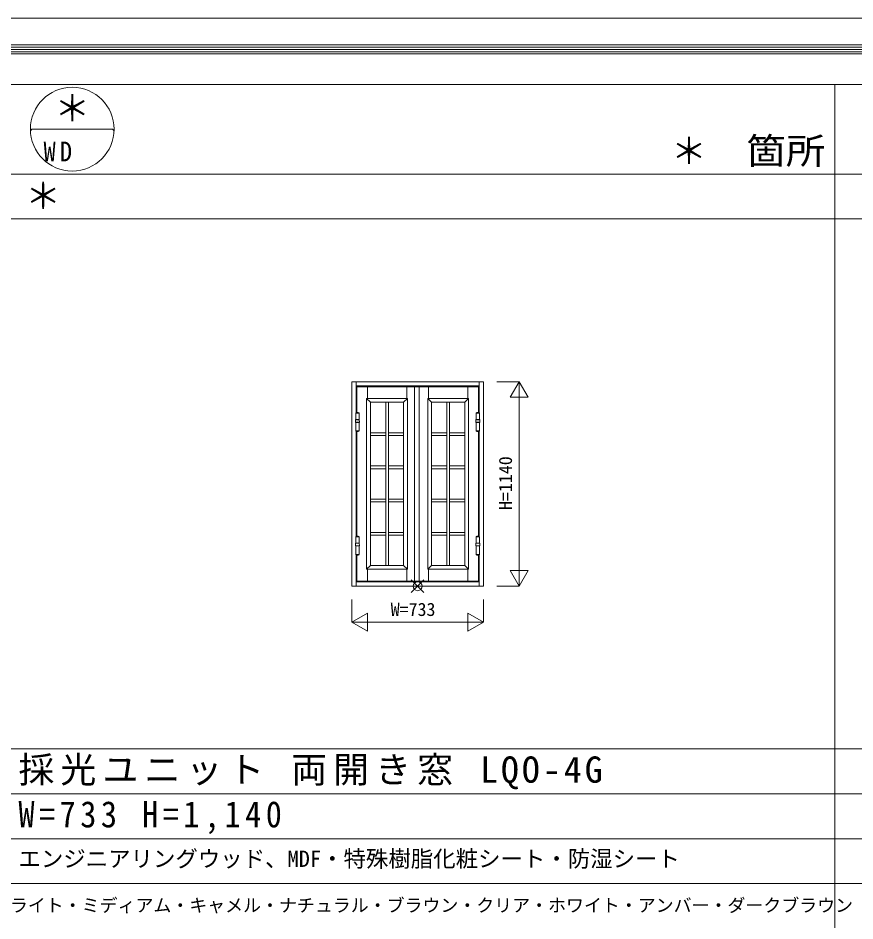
# Model space of a CAD drawing. Units: millimetres, scale not verified. Extents: x -14850 to 13831, y -10500 to 9910.
# Drawn here: x 4238 to 8903, y 4454 to 9487 of the extents above; entities that cross this region are included whole.
import ezdxf
from ezdxf.enums import TextEntityAlignment as Align

# ---------------------------------------------------------------- set-up
doc = ezdxf.new("R2010")
doc.units = ezdxf.units.MM
doc.header["$LTSCALE"] = 50
for name, color, linetype, lineweight in [('0-0_0', 7, 'Continuous', 9), ('0-1_USER1', 7, 'Continuous', 9), ('0-2_YKK_ZWAK', 7, 'Continuous', 9), ('0-3_YKK_11', 4, 'Continuous', 9), ('0-4_YKK_12', 3, 'Continuous', 9), ('0-5_YSS_K', 2, 'Continuous', 9)]:
    doc.layers.add(name, color=color, linetype=linetype, lineweight=lineweight)
doc.styles.add('ＭＳ ゴシック', font='')
doc.styles.get('ＭＳ ゴシック').set_extended_font_data('MS Gothic')

msp = doc.modelspace()

# ---------------------------------------------------------------- linework, layer by layer
at = {"layer": '0-1_USER1'}
for p, q in [((-14850, 9486.65), (13831.02, 9486.65)), ((-14700, 9337.22), (13680.45, 9337.22)), ((-14687.59, 9324.81), (13668.05, 9324.81)), ((-14674.62, 9311.84), (13655.64, 9311.84)), ((-14662.22, 9298.87), (13642.67, 9298.87)), ((-14649.81, 9286.47), (13630.26, 9286.47)), ((-14459.74, 9117.18), (13440.26, 9117.18)), ((8790.26, -8747.82), (8790.26, 9117.18)), ((4315.26, 8867.18), (4306.93, 8858.85)), ((4315.26, 8867.18), (4765.26, 8867.18)), ((4765.26, 8867.18), (4773.6, 8858.85)), ((-14459.74, 8617.18), (13440.26, 8617.18)), ((-14459.74, 8367.18), (13440.26, 8367.18)), ((-14459.74, 5412.18), (13440.26, 5412.18)), ((-14459.74, 5162.18), (13440.26, 5162.18)), ((-14459.74, 4912.19), (13440.26, 4912.19)), ((-14459.74, 4662.18), (13440.26, 4662.18))]:
    msp.add_line(p, q, dxfattribs=at)
msp.add_circle((4540.26, 8867.18), 233.33, dxfattribs=at)
at = {"layer": '0-2_YKK_ZWAK'}
for p, q in [((6429.91, 6284.33), (6500.62, 6355.04)), ((6429.91, 6355.04), (6500.62, 6284.33))]:
    msp.add_line(p, q, dxfattribs=at)
msp.add_circle((6465.26, 6319.68), 25, dxfattribs=at)
at = {"layer": '0-3_YKK_11'}
for p, q in [((6098.76, 6319.68), (6098.76, 7459.68)), ((6098.76, 7459.68), (6122.76, 7459.68)), ((6807.76, 7459.68), (6122.76, 7459.68)), ((6122.76, 7286.43), (6122.76, 7459.68)), ((6831.76, 7459.68), (6807.76, 7459.68)), ((6807.76, 7286.43), (6807.76, 7459.68)), ((6831.76, 6319.68), (6831.76, 7459.68)), ((6807.76, 7435.68), (6122.76, 7435.68)), ((6474.76, 7431.68), (6126.76, 7431.68)), ((6126.76, 7431.68), (6126.76, 7287.25)), ((6185.26, 7431.68), (6185.26, 7365.68)), ((6404.26, 7365.68), (6404.26, 7431.68)), ((6447.76, 6347.68), (6447.76, 7431.68)), ((6474.76, 6347.68), (6474.76, 7431.68)), ((6474.76, 7431.68), (6803.76, 7431.68)), ((6526.26, 7365.68), (6526.26, 7431.68)), ((6745.26, 7431.68), (6745.26, 7365.68)), ((6803.76, 7431.68), (6803.76, 7287.25)), ((6181.26, 7365.68), (6408.26, 7365.68)), ((6181.26, 7365.68), (6181.26, 6413.68)), ((6202.26, 7344.68), (6181.26, 7365.68)), ((6387.26, 7344.68), (6408.26, 7365.68)), ((6408.26, 7365.68), (6408.26, 6413.68)), ((6522.26, 7365.68), (6522.26, 6413.68)), ((6543.26, 7344.68), (6522.26, 7365.68)), ((6749.26, 7365.68), (6522.26, 7365.68)), ((6728.26, 7344.68), (6749.26, 7365.68)), ((6749.26, 7365.68), (6749.26, 6413.68)), ((6202.26, 7344.68), (6387.26, 7344.68)), ((6202.26, 6434.68), (6202.26, 7344.68)), ((6287.26, 7344.68), (6287.26, 6434.68)), ((6302.26, 7344.68), (6302.26, 6434.68)), ((6387.26, 6434.68), (6387.26, 7344.68)), ((6543.26, 6434.68), (6543.26, 7344.68)), ((6728.26, 7344.68), (6543.26, 7344.68)), ((6628.26, 7344.68), (6628.26, 6434.68)), ((6643.26, 7344.68), (6643.26, 6434.68)), ((6728.26, 6434.68), (6728.26, 7344.68)), ((6122.76, 6597.43), (6122.76, 7182.43)), ((6126.76, 7181.61), (6126.76, 6598.25)), ((6287.26, 7174.68), (6202.26, 7174.68)), ((6202.26, 7159.68), (6287.26, 7159.68)), ((6387.26, 7174.68), (6302.26, 7174.68)), ((6302.26, 7159.68), (6387.26, 7159.68)), ((6543.26, 7174.68), (6628.26, 7174.68)), ((6628.26, 7159.68), (6543.26, 7159.68)), ((6643.26, 7174.68), (6728.26, 7174.68)), ((6728.26, 7159.68), (6643.26, 7159.68)), ((6803.76, 7181.61), (6803.76, 6598.25)), ((6807.76, 6597.43), (6807.76, 7182.43)), ((6287.26, 6989.68), (6202.26, 6989.68)), ((6202.26, 6974.68), (6287.26, 6974.68)), ((6387.26, 6989.68), (6302.26, 6989.68)), ((6302.26, 6974.68), (6387.26, 6974.68)), ((6543.26, 6989.68), (6628.26, 6989.68)), ((6628.26, 6974.68), (6543.26, 6974.68)), ((6643.26, 6989.68), (6728.26, 6989.68)), ((6728.26, 6974.68), (6643.26, 6974.68)), ((6287.26, 6804.68), (6202.26, 6804.68)), ((6387.26, 6804.68), (6302.26, 6804.68)), ((6543.26, 6804.68), (6628.26, 6804.68)), ((6643.26, 6804.68), (6728.26, 6804.68)), ((6202.26, 6789.68), (6287.26, 6789.68)), ((6302.26, 6789.68), (6387.26, 6789.68)), ((6628.26, 6789.68), (6543.26, 6789.68)), ((6728.26, 6789.68), (6643.26, 6789.68)), ((6287.26, 6619.68), (6202.26, 6619.68)), ((6202.26, 6604.68), (6287.26, 6604.68)), ((6387.26, 6619.68), (6302.26, 6619.68)), ((6302.26, 6604.68), (6387.26, 6604.68)), ((6543.26, 6619.68), (6628.26, 6619.68)), ((6628.26, 6604.68), (6543.26, 6604.68)), ((6643.26, 6619.68), (6728.26, 6619.68)), ((6728.26, 6604.68), (6643.26, 6604.68)), ((6122.76, 6319.68), (6122.76, 6493.43)), ((6126.76, 6492.61), (6126.76, 6347.68)), ((6803.76, 6492.61), (6803.76, 6347.68)), ((6807.76, 6319.68), (6807.76, 6493.43)), ((6181.26, 6413.68), (6202.26, 6434.68)), ((6181.26, 6413.68), (6408.26, 6413.68)), ((6185.26, 6413.68), (6185.26, 6347.68)), ((6202.26, 6434.68), (6387.26, 6434.68)), ((6387.26, 6434.68), (6408.26, 6413.68)), ((6404.26, 6347.68), (6404.26, 6413.68)), ((6543.26, 6434.68), (6522.26, 6413.68)), ((6749.26, 6413.68), (6522.26, 6413.68)), ((6526.26, 6347.68), (6526.26, 6413.68)), ((6728.26, 6434.68), (6543.26, 6434.68)), ((6749.26, 6413.68), (6728.26, 6434.68)), ((6745.26, 6413.68), (6745.26, 6347.68)), ((6807.76, 6343.68), (6122.76, 6343.68)), ((6474.76, 6347.68), (6126.76, 6347.68)), ((6474.76, 6347.68), (6803.76, 6347.68)), ((6098.76, 6319.68), (6122.76, 6319.68)), ((6807.76, 6319.68), (6122.76, 6319.68)), ((6831.76, 6319.68), (6807.76, 6319.68))]:
    msp.add_line(p, q, dxfattribs=at)
at = {"layer": '0-4_YKK_12'}
for p, q in [((6119.32, 7247.93), (6140.21, 7247.93)), ((6139.7, 7248.93), (6119.82, 7248.93)), ((6120.76, 7285.76), (6120.76, 7285.03)), ((6120.76, 7285.76), (6138.76, 7285.76)), ((6120.76, 7283.43), (6120.76, 7248.93)), ((6120.76, 7283.43), (6138.76, 7283.43)), ((6138.76, 7285.76), (6138.76, 7285.03)), ((6138.76, 7283.43), (6138.76, 7255.6)), ((6138.76, 7257.18), (6138.76, 7248.93)), ((6790.82, 7248.93), (6790.32, 7247.93)), ((6811.21, 7247.93), (6790.32, 7247.93)), ((6790.82, 7248.93), (6810.71, 7248.93)), ((6791.76, 7285.76), (6791.76, 7285.03)), ((6809.76, 7285.76), (6791.76, 7285.76)), ((6791.76, 7283.43), (6791.76, 7255.6)), ((6809.76, 7283.43), (6791.76, 7283.43)), ((6791.76, 7257.18), (6791.76, 7248.93)), ((6809.76, 7285.76), (6809.76, 7285.03)), ((6809.76, 7283.43), (6809.76, 7248.93)), ((6810.71, 7248.93), (6811.21, 7247.93)), ((6119.12, 7233.93), (6140.41, 7233.93)), ((6119.62, 7232.93), (6139.91, 7232.93)), ((6120.89, 7232.93), (6120.89, 7185.43)), ((6138.36, 7232.93), (6121.16, 7232.93)), ((6138.76, 7232.93), (6138.76, 7185.43)), ((6811.41, 7233.93), (6790.12, 7233.93)), ((6810.91, 7232.93), (6790.61, 7232.93)), ((6791.76, 7232.93), (6791.76, 7185.43)), ((6792.16, 7232.93), (6809.37, 7232.93)), ((6809.64, 7232.93), (6809.64, 7185.43)), ((6120.76, 7183.11), (6120.76, 7183.88)), ((6120.76, 7183.11), (6138.76, 7183.11)), ((6120.89, 7185.43), (6138.76, 7185.43)), ((6138.76, 7183.11), (6138.76, 7183.88)), ((6809.64, 7185.43), (6791.76, 7185.43)), ((6791.76, 7183.11), (6791.76, 7183.88)), ((6809.76, 7183.11), (6791.76, 7183.11)), ((6809.76, 7183.11), (6809.76, 7183.88)), ((6120.76, 6596.76), (6120.76, 6596.03)), ((6120.76, 6596.76), (6138.76, 6596.76)), ((6120.76, 6594.43), (6120.76, 6559.93)), ((6120.76, 6594.43), (6138.76, 6594.43)), ((6138.76, 6596.76), (6138.76, 6596.03)), ((6138.76, 6594.43), (6138.76, 6566.6)), ((6809.76, 6596.76), (6791.76, 6596.76)), ((6791.76, 6596.76), (6791.76, 6596.03)), ((6791.76, 6594.43), (6791.76, 6566.6)), ((6809.76, 6594.43), (6791.76, 6594.43)), ((6809.76, 6596.76), (6809.76, 6596.03)), ((6809.76, 6594.43), (6809.76, 6559.93)), ((6119.12, 6544.93), (6140.41, 6544.93)), ((6119.32, 6558.93), (6140.21, 6558.93)), ((6119.62, 6543.93), (6139.91, 6543.93)), ((6139.7, 6559.93), (6119.82, 6559.93)), ((6120.89, 6543.93), (6120.89, 6496.43)), ((6138.36, 6543.93), (6121.16, 6543.93)), ((6138.76, 6568.18), (6138.76, 6559.93)), ((6138.76, 6543.93), (6138.76, 6496.43)), ((6811.41, 6544.93), (6790.12, 6544.93)), ((6790.82, 6559.93), (6790.32, 6558.93)), ((6811.21, 6558.93), (6790.32, 6558.93)), ((6810.91, 6543.93), (6790.61, 6543.93)), ((6790.82, 6559.93), (6810.71, 6559.93)), ((6791.76, 6568.18), (6791.76, 6559.93)), ((6791.76, 6543.93), (6791.76, 6496.43)), ((6792.16, 6543.93), (6809.37, 6543.93)), ((6809.64, 6543.93), (6809.64, 6496.43)), ((6810.71, 6559.93), (6811.21, 6558.93)), ((6120.76, 6494.11), (6120.76, 6494.88)), ((6120.76, 6494.11), (6138.76, 6494.11)), ((6120.89, 6496.43), (6138.76, 6496.43)), ((6138.76, 6494.11), (6138.76, 6494.88)), ((6809.64, 6496.43), (6791.76, 6496.43)), ((6791.76, 6494.11), (6791.76, 6494.88)), ((6809.76, 6494.11), (6791.76, 6494.11)), ((6809.76, 6494.11), (6809.76, 6494.88))]:
    msp.add_line(p, q, dxfattribs=at)
for points in [[(6119.82, 7248.93), (6119.32, 7247.93), (6119.12, 7233.93), (6119.62, 7232.93)], [(6139.7, 7248.93), (6140.21, 7247.93), (6140.41, 7233.93), (6139.91, 7232.93)], [(6790.32, 7247.93), (6790.12, 7233.93), (6790.61, 7232.93)], [(6811.21, 7247.93), (6811.41, 7233.93), (6810.91, 7232.93)], [(6119.82, 6559.93), (6119.32, 6558.93), (6119.12, 6544.93), (6119.62, 6543.93)], [(6139.7, 6559.93), (6140.21, 6558.93), (6140.41, 6544.93), (6139.91, 6543.93)], [(6790.32, 6558.93), (6790.12, 6544.93), (6790.61, 6543.93)], [(6811.21, 6558.93), (6811.41, 6544.93), (6810.91, 6543.93)]]:
    msp.add_lwpolyline(points, dxfattribs=at)
for centre, radius, start, end in [((6129.76, 7262.43), 25, 68.8998, 111.10019), ((6122.36, 7285.03), 1.6, 180, 270), ((6137.16, 7285.03), 1.6, 270, 0), ((6800.76, 7262.43), 25, 68.8998, 111.10019), ((6793.37, 7285.03), 1.6, 180, 270), ((6808.16, 7285.03), 1.6, 270, 0), ((6122.31, 7183.88), 1.55, 90, 180), ((6129.76, 7206.43), 25, 248.8998, 291.10019), ((6137.22, 7183.88), 1.55, 0, 90), ((6793.31, 7183.88), 1.55, 90, 180), ((6800.76, 7206.43), 25, 248.8998, 291.10019), ((6808.22, 7183.88), 1.55, 0, 90), ((6129.76, 6573.43), 25, 68.8998, 111.10019), ((6122.36, 6596.03), 1.6, 180, 270), ((6137.16, 6596.03), 1.6, 270, 0), ((6800.76, 6573.43), 25, 68.8998, 111.10019), ((6793.37, 6596.03), 1.6, 180, 270), ((6808.16, 6596.03), 1.6, 270, 0), ((6122.31, 6494.88), 1.55, 90, 180), ((6129.76, 6517.43), 25, 248.8998, 291.10019), ((6137.22, 6494.88), 1.55, 0, 90), ((6793.31, 6494.88), 1.55, 90, 180), ((6800.76, 6517.43), 25, 248.8998, 291.10019), ((6808.22, 6494.88), 1.55, 0, 90)]:
    msp.add_arc(centre, radius, start, end, dxfattribs=at)
at = {"layer": '0-5_YSS_K'}
for p, q in [((6906.76, 7459.68), (7031.76, 7459.68)), ((6981.76, 7373.08), (7031.76, 7459.68)), ((7031.76, 6319.68), (7031.76, 7459.68)), ((7031.76, 7459.68), (7081.76, 7373.08)), ((6981.76, 7373.08), (7081.76, 7373.08)), ((6981.76, 6406.29), (7081.76, 6406.29)), ((6981.76, 6406.29), (7031.76, 6319.68)), ((7031.76, 6319.68), (7081.76, 6406.29)), ((6906.76, 6319.68), (7031.76, 6319.68)), ((6831.76, 6244.68), (6831.76, 6119.68)), ((6185.37, 6169.68), (6185.37, 6069.68)), ((6745.16, 6169.68), (6831.76, 6119.68)), ((6098.76, 6119.68), (6185.37, 6069.68)), ((6098.76, 6119.68), (6831.76, 6119.68))]:
    msp.add_line(p, q, dxfattribs=at)
for points in [[(6098.76, 6244.68), (6098.76, 6119.68), (6185.37, 6169.68)], [(6745.16, 6169.68), (6745.16, 6069.68), (6831.76, 6119.68)]]:
    msp.add_lwpolyline(points, dxfattribs=at)

# ---------------------------------------------------------------- texts
at = {"layer": '0-0_0', "style": 'ＭＳ ゴシック'}
for p in [(4440.26, 8867.18), (7877.92, 8628.96), (4277.92, 8378.96)]:
    msp.add_text('＊', height=146.6, dxfattribs=at).set_placement(p, align=Align.BOTTOM_LEFT)
at = {"layer": '0-0_0', "style": 'ＭＳ ゴシック', "width": 1.1}
msp.add_text('箇所', height=146.6, dxfattribs=at).set_placement((8297.92, 8628.96), align=Align.BOTTOM_LEFT)
at = {"layer": '0-0_0', "color": 4, "style": 'ＭＳ ゴシック'}
for s, height, p in [('エンジニアリングウッド、MDF・特殊樹脂化粧シート・防湿シート', 91.64, (4240.3, 4727.19)), ('ライト・ミディアム・キャメル・ナチュラル・ブラウン・クリア・ホワイト・アンバー・ダークブラウン', 73.31, (4192.54, 4482.19))]:
    msp.add_text(s, height=height, dxfattribs=at).set_placement(p, align=Align.BOTTOM_LEFT)
at = {"layer": '0-0_0', "attachment_point": 7, "style": 'ＭＳ ゴシック'}
for s, insert, char_height in [('\\T1.36;\\W0.9;WD', (4380.26, 8687.92), 110), ('\\T1.17;採光ユニット\\~両開き窓\\~LQO-4G', (4240.3, 5187.2), 146.6), ('\\T1.28;\\W0.9;W=733\\~H=1,140', (4240.3, 4937.2), 146.6)]:
    msp.add_mtext(s, dxfattribs=dict(at, insert=insert, char_height=char_height))
at = {"layer": '0-5_YSS_K', "color": 4, "style": 'ＭＳ ゴシック'}
msp.add_text('H=1140', height=73.31, rotation=90, dxfattribs=at).set_placement((7013.47, 6744.68), align=Align.BOTTOM_LEFT)
msp.add_text('W=733', height=73.31, dxfattribs=at).set_placement((6315.26, 6131.7), align=Align.BOTTOM_LEFT)

doc.saveas('drawing.dxf')
